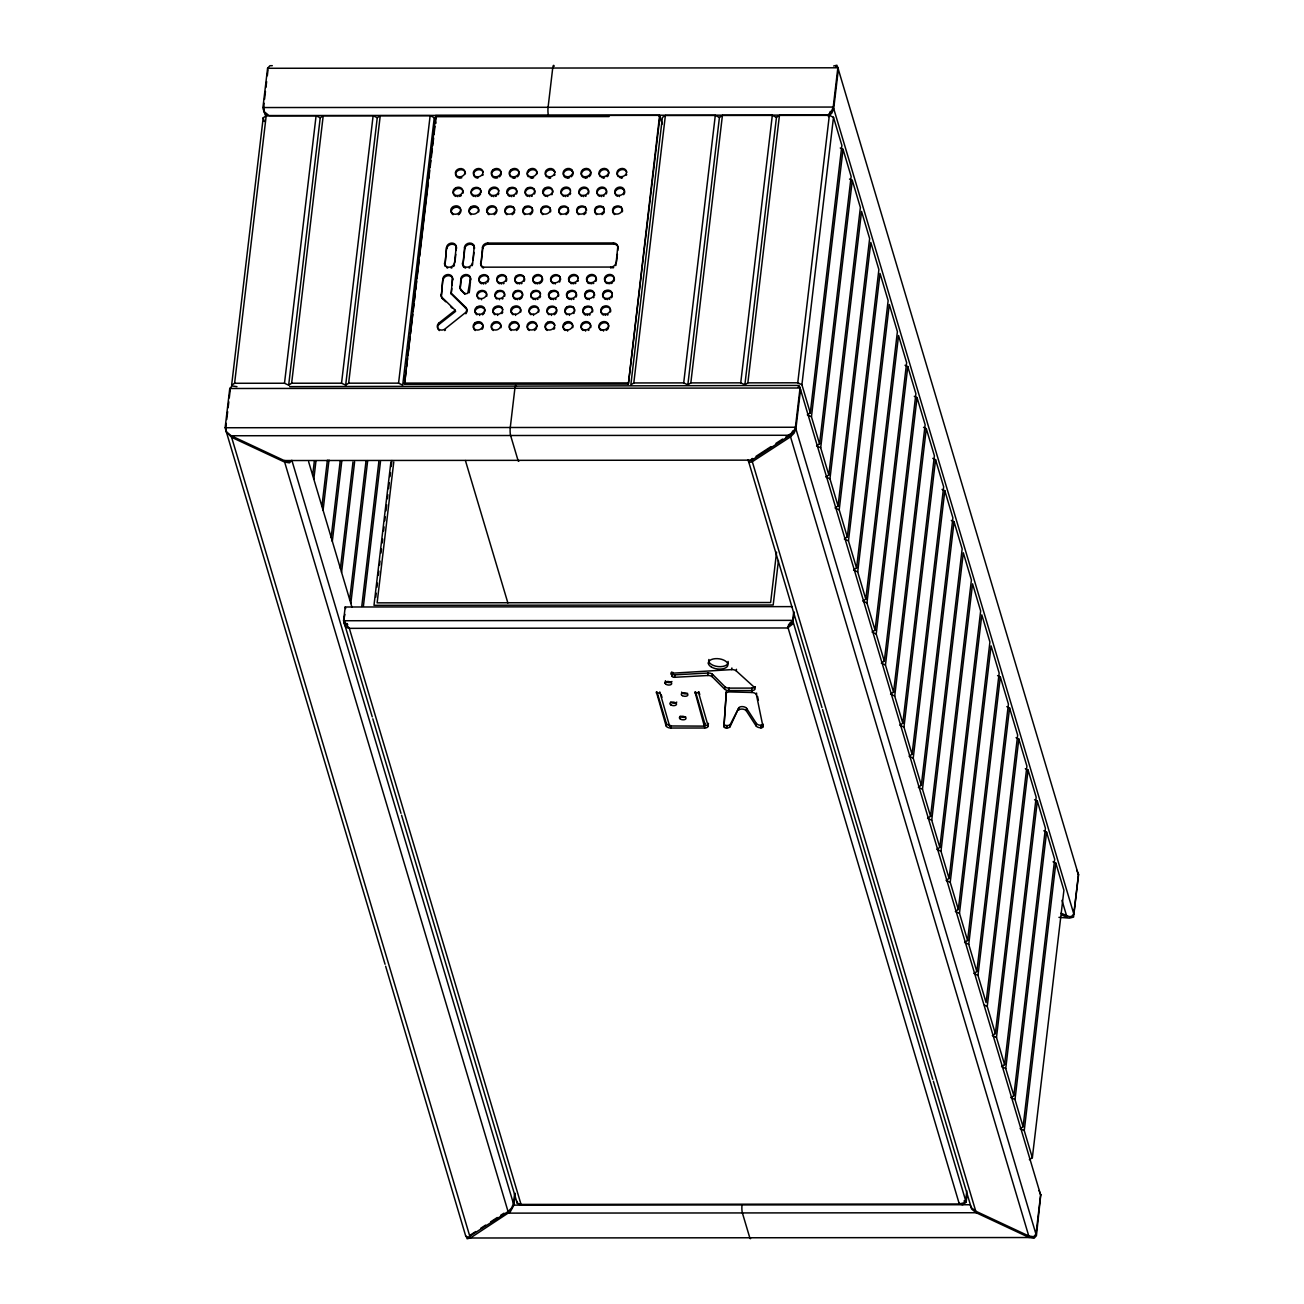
<?xml version="1.0" encoding="UTF-8"?>
<svg xmlns="http://www.w3.org/2000/svg" width="1304" height="1304" viewBox="0 0 1304 1304"><rect width="100%" height="100%" fill="white"/><g stroke="black" fill="none" stroke-linecap="round" stroke-linejoin="round"><path stroke-width="1.5" d="M695.554 691.788L704.828 723.606M738.504 710.305A4.156 2.184 6.7 0 1 742.367 709.083A4.156 2.184 6.7 0 1 746.361 710.876L756.108 725.937A4.156 2.184 6.7 0 0 760.672 727.746L761.259 727.746A2.086 1.092 6.7 0 0 762.987 726.687L763.28 724.225A2.086 1.092 6.7 0 1 761.552 725.285L760.966 725.285A4.156 2.184 6.7 0 1 756.401 723.476L746.654 708.414A4.156 2.184 6.7 0 0 742.661 706.621A4.156 2.184 6.7 0 0 738.797 707.86L730.061 726.752A4.156 2.184 6.7 0 1 726.768 727.991L726.344 727.991A2.086 1.092 6.7 0 1 723.948 726.67L726.295 692.065M723.948 726.67L726.393 691.25M289.064 461.29L284.207 460.54L231.183 435.748L226.668 432.129L225.136 427.745L229.765 388.494L232.112 385.919L236.969 386.685M833.663 65.999L836.875 65.233L837.853 67.792L833.223 107.058L831.414 111.443L827.861 115.078L268.983 115.551L264.467 111.916L262.935 107.547L267.581 68.281L269.928 65.722L272.308 65.673M385.625 966.199L465.772 1236.241L468.136 1237.251L508.071 1211.579L511.624 1207.944L513.434 1203.559L291.851 460.279L289.504 462.855L284.647 462.089L231.623 437.313L225.82 431.331L226.26 423.409M226.733 419.481L227.662 411.64M228.118 407.712L228.819 401.811M229.276 397.899L230.205 390.043M267.027 115.616L263.636 111.117L264.076 103.212M264.549 99.283L265.462 91.427M265.935 87.498L266.635 81.614M267.32 75.73L268.021 69.829M377.263 117.686L373.123 115.746L323.213 115.779L320.23 117.735L316.09 115.795L266.195 115.828L263.196 117.784L231.623 385.234L234.606 383.278L284.5 383.246L288.657 385.185L291.64 383.229L341.534 383.197L345.674 385.136L348.657 383.18L398.568 383.148L402.708 385.087L434.281 117.637L430.141 115.697L380.246 115.73L377.263 117.686L345.674 385.136M234.606 383.278L266.195 115.828M284.5 383.246L316.09 115.795M288.657 385.185L320.23 117.735M291.64 383.229L323.213 115.779M312.65 475.406L314.313 461.323M313.808 479.285L315.943 461.176M321.909 506.441L327.369 460.182M323.066 510.32L328.999 460.035M341.534 383.197L373.123 115.746M348.657 383.18L380.246 115.73M331.151 537.476L340.181 461.062M332.308 541.356L341.811 460.915M340.409 568.511L352.993 461.926M341.567 572.391L354.623 461.779M792.261 606.621L345.201 606.996L343.571 620.737L372.243 716.874M794.299 612.098L792.636 624.094L787.583 627.974L349.325 628.349C342.626 627.517 343.555 619.058 344.957 614.428M349.668 599.547L366.049 460.785M350.825 603.426L367.679 460.638M361.762 606.442L378.861 461.665M363.392 606.295L380.491 461.518M398.568 383.148L430.141 115.697M390.907 461.975L373.987 605.317L773.191 604.974L778.439 560.557M375.764 597.265L376.237 593.238M376.954 587.207L377.426 583.181M378.372 575.145L378.845 571.119M379.562 565.088L380.034 561.062M380.996 553.026L381.469 549M382.17 542.969L382.642 538.943M383.604 530.907L384.077 526.881M384.794 520.85L385.267 516.824M385.968 510.793L386.685 504.762M387.402 498.731L387.875 494.705M388.592 488.674L389.293 482.643M390.01 476.612L390.483 472.586M391.2 466.555L391.917 460.524M393.775 461.926L377.133 602.856L770.631 602.513L776.565 552.179M659.123 116.463L659.954 116.48L628.381 384.077L404.517 384.224L435.781 115.551L659.612 115.355L662.22 124.059M406.147 370.45L404.533 384.272L404.973 382.968M406.603 366.815L407.549 358.649M407.973 355.193L410.092 337.002M410.483 333.857L412.781 314.476M413.123 311.428L414.053 303.555M414.379 300.898L415.21 293.726M415.666 289.798L416.677 281.517M417.068 277.98L419.187 260.181M419.627 256.35L428.331 182.56M428.804 178.762L429.749 170.579M430.173 167.124L430.923 160.588M431.331 157.425L432.341 148.607M432.7 145.803L433.613 138.045M433.987 134.638L434.982 126.406M435.406 122.657L436.416 116.643M441.371 295.617L442.871 278.73L441.371 295.617A5.004 4.156 -16.6 0 0 442.415 298.583L445.707 301.778M446.587 247.304L445.072 264.174L446.587 247.304A4.906 4.075 -16.6 0 1 451.869 243.082A4.906 4.075 -16.6 0 1 456.188 247.287L456.27 250.417M466.848 312.129A5.02 4.173 -16.6 0 0 466.441 308.885A4.923 4.075 -16.6 0 0 465.447 307.907L451.151 293.873L452.455 278.73A4.906 4.075 -16.6 0 0 448.152 274.525A4.906 4.075 -16.6 0 0 442.838 278.73M454.477 263.587L456.156 247.287M451.151 293.873L451.771 288.64M452.178 285.136L452.455 278.73M454.884 262.202L455.813 254.345M459.921 286.489A5.004 4.156 -16.6 0 0 460.948 289.455L464.974 294.215L461.306 290.613A5.004 4.156 -16.6 0 1 460.263 287.662L460.834 278.714A5.004 4.156 -16.6 0 1 462.578 275.747A4.841 4.026 -16.6 0 1 469.896 276.415A5.004 4.156 -16.6 0 1 470.402 278.714L470.369 283.082M473.711 245.005A4.89 4.059 -16.6 0 0 466.294 244.321A5.004 4.156 -16.6 0 0 464.55 247.287L463.034 264.158L464.892 248.445A5.004 4.156 -16.6 0 1 465.935 246.146A4.841 4.01 -16.6 0 1 473.417 245.462M460.263 287.662L461.176 279.887A5.004 4.156 -16.6 0 1 462.219 277.589A4.841 4.026 -16.6 0 1 469.701 276.904A5.004 4.156 -16.6 0 1 470.744 279.871M464.615 293.041L465.12 293.4A2.412 1.989 -16.6 0 0 467.81 293.188L470.402 278.714M472.097 265.706A5.004 4.156 -16.6 0 0 472.602 264.158L474.118 247.271A5.004 4.156 -16.6 0 0 473.613 244.989M470.19 284.696L469.228 292.732L468.886 291.558M473.075 260.229L474.004 252.373M481.502 266.44A4.988 4.14 -16.6 0 1 480.997 264.142L482.496 247.271A5.004 4.156 -16.6 0 1 484.24 244.304A4.857 4.026 -16.6 0 1 487.777 243.066L613.451 242.968A4.923 4.075 -16.6 0 1 617.721 247.157L617.868 250.286M480.98 264.142L482.839 248.428A5.004 4.156 -16.6 0 1 483.898 246.13A4.857 4.026 -16.6 0 1 488.12 244.223L613.809 244.125A4.923 4.075 -16.6 0 1 618.063 248.314M616.058 263.457L617.754 247.157M616.466 262.071L617.395 254.215M513.434 1203.559L514.591 1193.747M466.147 1236.208L467.125 1238.767L470.337 1238.001L510.353 1211.644L513.923 1205.124L515.308 1193.339M627.843 383.034L628.365 384.028L659.612 115.355M665.382 115.502L662.399 117.441L630.826 384.892L633.809 382.952L665.382 115.502L715.293 115.453L719.433 117.393L722.416 115.453L772.31 115.404L776.451 117.344L779.45 115.404L829.344 115.355L833.484 117.295L841.879 145.445L810.289 412.895L807.306 414.835L811.447 416.775L819.548 443.93L816.565 445.87L820.705 447.81L828.806 474.966L825.807 476.905L829.963 478.845L838.048 506.001L835.065 507.941L839.206 509.88L847.307 537.036L844.324 538.976L848.464 540.915L856.549 568.071L853.566 570.011L857.706 571.951L865.807 599.106L862.824 601.046L866.964 602.986L875.065 630.142L872.066 632.081M810.289 412.895L801.911 384.745L797.755 382.805L747.86 382.854L744.877 384.794L740.737 382.854L690.827 382.903L687.844 384.843L683.703 382.903L715.293 115.453M687.844 384.843L719.433 117.393M690.827 382.903L722.416 115.453M704.926 725.562A4.156 2.184 6.7 0 0 708.349 723.329L708.056 725.79A4.156 2.184 6.7 0 1 704.633 728.007L670.827 728.039A4.156 2.184 6.7 0 1 666.067 725.823L656.368 691.919M694.967 691.886L704.339 726.132L669.555 725.953L659.759 691.919M665.089 683.263L665.382 680.818M754.608 686.654L754.511 687.469A4.156 2.184 6.7 0 1 751.674 690.566L728.822 690.566A4.156 2.184 6.7 0 1 724.649 689.197L712.18 676.727A4.156 2.184 6.7 0 0 707.762 675.505L674.543 677.298A2.086 1.092 6.7 0 1 672.016 676.303L671.332 672.424M666.067 725.823L666.36 723.361L656.955 691.821M672.016 676.303L671.511 672.179M671.104 674.38A2.086 1.092 6.7 0 1 672.587 673.19L672.701 672.196M674.543 677.298L674.836 674.836A2.086 1.092 6.7 0 1 672.293 673.842M669.457 725.823L669.604 724.584M670.827 728.039L671.104 725.594M708.056 725.79L698.357 691.886M740.737 382.854L772.31 115.404M708.496 663.899L708.789 661.438M707.762 675.505L708.056 673.043A4.156 2.184 6.7 0 1 712.473 674.266L724.942 686.752A4.156 2.184 6.7 0 0 729.115 688.121L751.968 688.104A4.156 2.184 6.7 0 0 755.342 686.703M704.095 726.165L704.274 724.535M744.877 384.794L776.451 117.344M704.633 728.007L704.959 723.329M712.18 676.727L712.473 674.266M747.86 382.854L779.45 115.404M724.649 689.197L724.942 686.752M728.822 690.566L729.115 688.121M672.587 673.19L731.691 669.604L731.886 667.974M726.344 727.991L726.638 725.546A2.086 1.092 6.7 0 1 724.242 724.209M726.768 727.991L727.062 725.546A4.156 2.184 6.7 0 0 730.354 724.29L738.797 707.86M754.511 687.469L736.271 670.924L736.467 669.294M730.061 726.752L730.354 724.29M746.361 710.876L746.654 708.414M751.674 690.566L751.968 688.104M762.987 726.687L756.418 694.706A4.156 2.184 6.7 0 0 751.87 692.489L751.968 691.674M756.45 694.82L756.613 693.076M756.108 725.937L756.401 723.476M797.755 382.805L829.344 115.355M747.762 459.937L748.626 460.899L751.837 460.149L790.061 435.275L793.598 431.64L795.407 427.256L800.053 388.005L799.059 385.446L289.618 386.636M760.672 727.746L760.966 725.285M821.976 707.664L748.121 459.904L749.115 462.464L752.31 461.697L790.534 436.824L794.087 433.189L795.896 428.82L800.526 389.554L799.548 386.995L798.048 386.962M828.35 116.626L831.903 112.992L833.712 108.607L838.342 69.356L837.347 66.797L835.864 66.749M761.259 727.746L761.552 725.285M801.911 384.745L833.484 117.295M811.447 416.775L843.036 149.324L840.265 148.02M967.079 1194.415L966.15 1202.255L962.792 1204.7L959.304 1203.983L787.73 626.735M793.598 612.505L792.669 620.362L966.15 1202.255M819.548 443.93L851.137 176.48L843.036 149.324M820.705 447.81L852.294 180.359L849.523 179.055M828.806 474.966L860.379 207.515L852.294 180.359M829.963 478.845L861.536 211.395L869.638 238.55L838.048 506.001M839.206 509.88L870.795 242.43L878.88 269.586L847.307 537.036M848.464 540.915L880.037 273.465L888.138 300.621L856.549 568.071M857.706 571.951L889.295 304.5L897.396 331.656L865.807 599.106M866.964 602.986L898.554 335.535L906.639 362.691L875.065 630.142M881.325 663.117L884.308 661.177L876.223 634.021L907.796 366.571L905.041 365.267M884.308 661.177L915.897 393.726L907.796 366.571M890.583 694.152L893.566 692.212L885.465 665.056L917.054 397.606L914.283 396.302M893.566 692.212L925.139 424.762L917.054 397.606M973.844 973.469L976.826 971.529L968.742 944.373L964.601 942.433L967.584 940.494L959.483 913.338L955.343 911.398L958.326 909.458L950.225 882.303L946.085 880.363L949.084 878.423L940.983 851.267L936.842 849.328L939.825 847.388L931.724 820.232L927.584 818.293L930.567 816.353L922.482 789.197L918.342 787.257L921.325 785.318L913.224 758.162L909.084 756.222L912.066 754.282L903.965 727.127L899.825 725.187L902.808 723.247L894.723 696.091L926.296 428.641L923.542 427.337M902.808 723.247L934.397 455.797L926.296 428.641M903.965 727.127L935.555 459.676L932.8 458.372M912.066 754.282L943.656 486.832L935.555 459.676M913.224 758.162L944.813 490.712L942.042 489.407M921.325 785.318L952.898 517.867L944.813 490.712M922.482 789.197L954.055 521.747L951.301 520.443M930.567 816.353L962.156 548.902L954.055 521.747M931.724 820.232L963.314 552.782L971.399 579.938L939.825 847.388M940.983 851.267L972.556 583.817L980.657 610.973L949.084 878.423M950.225 882.303L981.814 614.852L989.915 642.008L958.326 909.458M959.483 913.338L991.073 645.887L999.157 673.043L967.584 940.494M968.742 944.373L1000.315 676.923L997.56 675.619M976.826 971.529L1008.416 704.078L1000.315 676.923M1009.573 707.958L1017.658 735.114L986.085 1002.564L977.984 975.408L1009.573 707.958L1006.802 706.654M517.199 1201.489L517.02 1203.103L520.035 1204.423L959.304 1203.983L959.451 1202.761M1029.361 1159.68L1032.344 1157.74L1024.243 1130.584L1020.103 1128.645L1023.086 1126.705L1015.001 1099.549L1010.861 1097.609L1013.844 1095.67L1005.743 1068.514L1001.602 1066.574L1004.585 1064.634L996.484 1037.479L992.344 1035.539L995.343 1033.599L987.242 1006.443L1018.815 738.993L1016.06 737.689M966.818 1190.813L965.677 1200.707L964.194 1201.457M995.343 1033.599L1026.916 766.149L1018.815 738.993M996.484 1037.479L1028.074 770.028L1025.319 768.724M1004.585 1064.634L1036.175 797.184L1028.074 770.028M1005.743 1068.514L1037.332 801.063L1034.561 799.759M1013.844 1095.67L1045.417 828.219L1037.332 801.063M1015.001 1099.549L1046.574 832.099L1043.819 830.795M1023.086 1126.705L1054.675 859.254L1046.574 832.099M1024.243 1130.584L1055.832 863.134L1053.061 861.83M1032.344 1157.74L1063.917 890.29L1055.832 863.134M933.354 1081.228L971.236 1207.553L975.751 1211.188L1028.774 1235.98L1033.632 1236.73L1035.979 1234.171L1040.625 1194.904L1039.092 1190.536M1061.097 913.207L1069.068 916.565L1071.448 916.516L1073.795 913.957L1078.424 874.707L1076.892 870.322M790.257 622.578L788.333 625.301M792.783 430.842L791.544 433.124L785.937 436.889M829.963 112.16L830.403 111.345M787.583 627.974L792.669 620.362L343.571 620.737L349.325 628.349L521.029 1204.358L520.068 1205.124L517.052 1202.647L401.567 815.244M441.029 294.459A5.004 4.156 -16.6 0 0 442.072 297.426L455.226 310.222L439.089 322.903A5.004 4.156 -16.6 0 0 438.356 328.852A4.825 4.01 -16.6 0 0 445.137 328.852L465.495 312.601A5.02 4.173 -16.6 0 0 466.098 307.728A4.923 4.075 -16.6 0 0 465.104 306.75L450.793 292.715M438.16 329.341A5.004 4.156 -16.6 0 1 439.432 324.077L455.569 311.395L455.226 310.222M756.01 456.351L770.974 446.62M775.962 443.376L782.612 439.041M470.711 1234.806L475.699 1231.563M480.687 1228.319L485.675 1225.075M490.663 1221.832L497.297 1217.512M500.622 1215.344L503.947 1213.193M793.142 621.91L788.48 625.203M752.701 458.503L751.577 458.78M674.836 674.836L708.056 673.043M267.581 68.281L837.853 67.792M262.935 107.547L833.223 107.058M436.123 116.675L609.098 116.561M480.638 262.984A4.988 4.14 -16.6 0 0 481.698 265.951A4.825 4.01 -16.6 0 0 484.925 267.173L610.614 267.059A4.825 4.01 -16.6 0 0 613.304 266.375A4.988 4.14 -16.6 0 0 615.895 262.87M404.191 383.099L628.023 382.92M633.809 382.952L683.703 382.903M229.765 388.494L800.053 388.005M225.136 427.745L795.407 427.256M231.183 435.748L790.061 435.275M284.207 460.54L751.837 460.149M344.06 622.367L345.478 622.367M791.023 621.992L793.158 621.992M656.254 692.897L659.645 692.897M694.853 692.864L698.243 692.864M1058.929 917.331L1069.508 918.114L1073.551 917.103L1078.62 874.234M964.243 1200.642L965.661 1200.625L964.292 1202.728L959.304 1203.983M513.923 1205.124L970.143 1204.733L971.676 1209.101L976.191 1212.736L1029.215 1237.529L1034.072 1238.278L1036.419 1235.719L1040.804 1194.431M508.56 1213.127L976.191 1212.736M470.337 1238.001L1029.215 1237.529M751.87 692.489L729.784 691.919A4.156 2.184 6.7 0 0 726.1 693.712M873.452 632.733L876.223 634.021M882.71 663.769L885.465 665.056M891.952 694.787L894.723 696.091M1061.537 914.756L1067.031 917.315M975.229 974.104L977.984 975.408M984.471 1005.139L987.242 1006.443M347.386 624.746L344.044 622.285M450.646 306.587L452.292 308.184M347.108 623.54L347.679 624.583M838.342 69.356L1078.424 874.707M833.712 108.607L1073.795 913.957M1061.978 900.331L1066.591 915.767M800.526 389.554L1040.625 1194.904M795.896 428.82L1035.979 1234.171M790.534 436.824L1028.774 1235.98M752.31 461.697L975.751 1211.188M822.563 709.588L932.767 1079.304M621.617 177.931L621.274 176.757A4.857 4.026 -16.6 0 1 617.493 174.866A5.004 4.156 -16.6 0 1 618.732 169.618A4.906 4.075 -16.6 0 1 626.36 170.954A4.906 4.075 -16.6 0 1 621.274 176.692M619.074 195.453A4.955 4.108 -16.6 0 0 623.801 192.829A4.955 4.108 -16.6 0 0 623.263 188.298A4.841 4.01 -16.6 0 0 616.531 188.281A5.004 4.156 -16.6 0 0 615.292 193.53A4.857 4.026 -16.6 0 0 619.074 195.437L619.416 196.594M603.67 177.947L603.312 176.773A4.857 4.026 -16.6 0 1 599.547 174.883A5.004 4.156 -16.6 0 1 600.785 169.634M601.111 195.47A4.955 4.108 -16.6 0 0 605.838 192.845A4.955 4.108 -16.6 0 0 605.3 188.314A4.841 4.01 -16.6 0 0 598.569 188.298A5.004 4.156 -16.6 0 0 597.33 193.546A4.857 4.026 -16.6 0 0 601.111 195.453L601.47 196.611M613.451 242.968L613.809 244.125M585.708 177.963L585.366 176.79A4.857 4.026 -16.6 0 1 581.584 174.899A5.004 4.156 -16.6 0 1 582.823 169.65M610.614 267.059L610.957 268.233M583.165 195.486A4.955 4.108 -16.6 0 0 587.892 192.862A4.955 4.108 -16.6 0 0 587.354 188.33A4.841 4.01 -16.6 0 0 580.622 188.298A5.004 4.156 -16.6 0 0 579.383 193.562A4.857 4.026 -16.6 0 0 583.165 195.47L583.507 196.627M608.756 282.789L609.098 283.946M606.898 298.502L607.24 299.675M567.762 177.98L567.403 176.806A4.857 4.026 -16.6 0 0 570.94 175.584A5.004 4.156 -16.6 0 0 572.179 170.319M605.04 314.215L605.382 315.389M565.202 195.486A4.857 4.026 -16.6 0 0 568.74 194.247A5.004 4.156 -16.6 0 0 569.978 188.982A4.841 4.01 -16.6 0 0 563.491 187.776A4.955 4.108 -16.6 0 0 560.981 192.487A4.955 4.108 -16.6 0 0 565.202 195.502L565.561 196.643M590.793 282.805L591.152 283.962M603.182 329.945L603.54 331.102M588.952 298.518L589.294 299.675M549.799 177.996L549.457 176.822A4.857 4.026 -16.6 0 0 552.994 175.6A5.004 4.156 -16.6 0 0 554.233 170.335A4.906 4.075 -16.6 0 0 546.001 170.628A4.906 4.075 -16.6 0 0 549.473 176.757M587.093 314.231L587.436 315.405M698.944 691.788L699.759 694.527M547.598 196.66L547.256 195.486A4.857 4.026 -16.6 0 0 550.777 194.263A5.004 4.156 -16.6 0 0 552.016 188.998A4.841 4.01 -16.6 0 0 545.528 187.776M572.847 282.821L573.189 283.979M585.235 329.961L585.577 331.118M570.989 298.534L571.331 299.692M531.51 176.839L531.853 177.996M569.131 314.248L569.473 315.421M529.294 195.502L529.652 196.676M554.885 282.838L555.243 283.995M567.273 329.977L567.631 331.135M553.043 298.551L553.385 299.708M513.548 176.855L513.89 178.012M551.184 314.264L551.527 315.438M661.161 694.559L661.976 697.298M511.347 195.518L511.69 196.692M536.938 282.854A4.857 4.026 -16.6 0 0 540.459 281.615A5.004 4.156 -16.6 0 0 541.714 276.366A4.906 4.075 -16.6 0 0 533.483 276.66A4.906 4.075 -16.6 0 0 536.955 282.772L537.281 284.011M535.08 298.567L535.422 299.724M495.601 176.871L495.944 178.029M533.222 314.28L533.581 315.454M493.385 195.535L493.743 196.708M516.449 275.714A5.004 4.156 -16.6 0 0 515.21 280.963A4.857 4.026 -16.6 0 0 518.976 282.87L519.334 284.027M517.134 298.583L517.476 299.741M477.639 176.888L477.981 178.045M515.276 314.297L515.618 315.47M475.438 195.551L475.781 196.708M501.029 282.87L501.372 284.044M487.777 243.066L488.12 244.239M499.171 298.6L499.513 299.757M482.496 247.271L482.839 248.428M459.693 176.904L460.035 178.061M497.313 314.313L497.672 315.47M435.781 115.551L436.123 116.708M474.118 247.271L474.46 248.445A5.004 4.156 -16.6 0 0 473.417 245.478M434.281 117.637L435.96 123.261M457.476 195.567L457.834 196.725M483.083 282.887L483.425 284.06M481.225 298.616L481.567 299.773M464.534 247.287L464.892 248.445M479.367 314.329L479.709 315.486M460.834 278.714L461.176 279.887M460.948 289.455L461.306 290.613M466.098 307.728L466.441 308.885M465.104 306.75L465.447 307.907M442.072 297.426L442.415 298.583M439.089 322.903L439.432 324.077M465.414 460.524L507.892 603.002M263.375 109.096L265.12 114.931M263.196 117.784L264.321 121.533M308.608 461.681L351.982 607.305M345.201 606.996L345.658 608.544M372.814 718.814L400.98 813.321M284.647 462.089L508.071 1211.579M231.623 437.313L469.864 1236.453M225.576 429.293L385.055 964.259M757.542 696.352L758.374 700.329M731.691 669.604A4.156 2.184 6.7 0 1 736.271 670.924M669.555 725.431A4.156 2.184 6.7 0 1 666.36 723.361M676.743 702.074A3.341 1.76 6.7 0 1 674.021 703.198A3.341 1.76 6.7 0 1 670.631 702.074M671.919 681.47A3.341 1.76 6.7 0 1 669.197 682.595A3.341 1.76 6.7 0 1 665.806 681.47M685.676 716.841A3.341 1.76 6.7 0 1 680.117 716.238M687.567 693.337A3.341 1.76 6.7 0 1 684.111 693.728A3.341 1.76 6.7 0 1 681.584 692.082M728.088 661.421A9.829 5.151 6.7 0 1 718.162 666.588A9.829 5.151 6.7 0 1 708.887 659.498M516.417 386.44A5.803 1.092 90 0 0 514.901 388.25L510.272 427.5A5.803 1.092 90 0 0 510.614 435.52L518.014 460.345A5.803 1.092 90 0 0 518.845 461.094M554.216 66.243A5.803 1.092 90 0 0 552.717 68.036L548.087 107.303A5.803 1.092 90 0 0 548.43 115.306M742.025 1204.929A5.803 1.092 90 0 0 742.383 1212.932L749.784 1237.757A5.803 1.092 90 0 0 750.599 1238.523M454.297 263A4.988 4.14 -16.6 0 1 451.722 266.521A4.825 4.01 -16.6 0 1 445.772 265.983M445.56 265.983A4.988 4.14 -16.6 0 1 444.517 263.017M451.82 213.008A4.988 4.14 -16.6 0 1 453.336 206.537M453.564 206.537A4.825 4.01 -16.6 0 1 459.513 207.075A4.988 4.14 -16.6 0 1 457.981 213.546A4.825 4.01 -16.6 0 1 452.015 213.008M455.618 187.906A4.955 4.108 -16.6 0 0 453.711 193.937A4.955 4.108 -16.6 0 0 460.703 194.557A4.955 4.108 -16.6 0 0 461.665 188.444A4.825 4.01 -16.6 0 0 455.764 187.874M472.26 263A5.004 4.156 -16.6 0 1 470.516 265.967A4.841 4.026 -16.6 0 1 463.181 265.299M462.936 265.299A5.004 4.156 -16.6 0 1 462.431 263M472.896 188.395A5.004 4.156 -16.6 0 0 471.657 193.66A4.857 4.026 -16.6 0 0 478.959 194.312A5.004 4.156 -16.6 0 0 480.198 189.064M472.83 188.575A4.857 4.026 -16.6 0 1 480.182 189.243M473.857 174.997A5.004 4.156 -16.6 0 1 475.096 169.732A4.841 4.026 -16.6 0 1 482.431 170.384A5.004 4.156 -16.6 0 1 481.176 175.649A4.857 4.026 -16.6 0 1 473.808 174.98M475.878 313.107A5.004 4.156 -16.6 0 1 476.579 307.19M476.824 307.173A4.825 4.01 -16.6 0 1 483.605 307.173A5.004 4.156 -16.6 0 1 482.056 313.645A4.825 4.01 -16.6 0 1 476.107 313.107M478.682 291.46A5.004 4.156 -16.6 0 0 477.981 297.377A4.825 4.01 -16.6 0 0 483.914 297.931A5.004 4.156 -16.6 0 0 485.447 291.46M478.633 291.672A4.825 4.01 -16.6 0 1 485.414 291.672M480.54 275.747A5.004 4.156 -16.6 0 0 479.301 280.996A4.857 4.026 -16.6 0 0 486.604 281.664A5.004 4.156 -16.6 0 0 487.843 276.399A4.857 4.026 -16.6 0 0 480.475 275.926M487.207 212.356A5.004 4.156 -16.6 0 1 488.951 206.668A5.004 4.156 -16.6 0 1 495.553 207.189A5.004 4.156 -16.6 0 1 494.705 212.959A4.825 4.01 -16.6 0 1 491.184 214.198A4.857 4.026 -16.6 0 1 487.403 212.307M489.407 193.693A5.004 4.156 -16.6 0 1 491.152 188.004A5.004 4.156 -16.6 0 1 497.769 188.526A5.004 4.156 -16.6 0 1 496.906 194.296A4.857 4.026 -16.6 0 1 489.57 193.644M501.535 307.157A5.004 4.156 -16.6 0 1 500.019 313.628A4.825 4.01 -16.6 0 1 494.053 313.09M493.841 313.09A5.004 4.156 -16.6 0 1 495.357 306.619M495.601 306.619A4.825 4.01 -16.6 0 1 501.551 307.157M497.46 290.906A4.988 4.14 -16.6 0 0 495.944 297.361A4.825 4.01 -16.6 0 0 501.877 297.915A5.004 4.156 -16.6 0 0 503.393 291.444M497.427 291.118A4.825 4.01 -16.6 0 1 503.377 291.656M498.487 275.731A5.004 4.156 -16.6 0 0 497.248 280.979A4.857 4.026 -16.6 0 0 504.566 281.648A5.004 4.156 -16.6 0 0 505.805 276.383A4.857 4.026 -16.6 0 0 498.438 275.91M507.435 206.488A5.004 4.156 -16.6 0 0 505.903 212.959A4.825 4.01 -16.6 0 0 512.668 212.959A5.004 4.156 -16.6 0 0 513.368 207.026M507.386 206.7A4.825 4.01 -16.6 0 1 513.336 207.255M515.569 188.363A5.004 4.156 -16.6 0 1 514.868 194.28A4.857 4.026 -16.6 0 1 507.517 193.628M507.321 193.628A5.004 4.156 -16.6 0 1 509.391 187.825M509.571 188.004A4.857 4.026 -16.6 0 1 515.553 188.558M511.771 313.074A5.004 4.156 -16.6 0 1 513.303 306.587M513.564 306.603A4.825 4.01 -16.6 0 1 519.497 307.141A5.004 4.156 -16.6 0 1 518.796 313.058A4.825 4.01 -16.6 0 1 512.016 313.074M515.422 290.89A4.988 4.14 -16.6 0 0 513.89 297.345A4.825 4.01 -16.6 0 0 520.655 297.345A5.004 4.156 -16.6 0 0 521.356 291.428M515.373 291.102A4.825 4.01 -16.6 0 1 521.323 291.64M516.433 275.894A4.857 4.026 -16.6 0 1 523.768 276.562M523.752 276.383A5.004 4.156 -16.6 0 1 522.513 281.631A4.857 4.026 -16.6 0 1 518.976 282.87M525.382 206.472A5.004 4.156 -16.6 0 0 523.866 212.943A4.857 4.026 -16.6 0 0 530.63 212.943A5.004 4.156 -16.6 0 0 531.869 207.678M525.333 206.651A4.857 4.026 -16.6 0 1 531.836 207.874M527.582 187.809A5.004 4.156 -16.6 0 0 525.528 193.611A4.857 4.026 -16.6 0 0 532.831 194.28A5.004 4.156 -16.6 0 0 534.069 189.015M527.533 187.988A4.857 4.026 -16.6 0 1 534.053 189.21M535.602 322.838A4.825 4.01 -16.6 0 0 529.652 322.3A4.988 4.14 -16.6 0 0 528.136 328.771A4.857 4.026 -16.6 0 0 534.901 328.771A5.004 4.156 -16.6 0 0 535.602 322.854M533.369 290.873A4.988 4.14 -16.6 0 0 531.853 297.328A4.825 4.01 -16.6 0 0 538.617 297.328A5.004 4.156 -16.6 0 0 539.302 291.411M533.32 291.085A4.825 4.01 -16.6 0 1 539.285 291.623M543.344 206.472A4.988 4.14 -16.6 0 0 541.812 212.927A4.857 4.026 -16.6 0 0 548.577 212.927A5.004 4.156 -16.6 0 0 549.815 207.678M543.279 206.635A4.857 4.026 -16.6 0 1 549.799 207.858M547.028 195.535A5.004 4.156 -16.6 0 1 542.741 192.487A5.004 4.156 -16.6 0 1 545.317 187.76M549.473 306.57A4.988 4.14 -16.6 0 0 547.941 313.041A4.825 4.01 -16.6 0 0 554.705 313.041A5.004 4.156 -16.6 0 0 555.944 307.777M549.44 306.782A4.825 4.01 -16.6 0 1 555.911 308.005M557.802 292.063A5.004 4.156 -16.6 0 1 556.563 297.312A4.825 4.01 -16.6 0 1 549.766 297.328M549.538 297.328A5.004 4.156 -16.6 0 1 551.07 290.841M551.299 291.069A4.825 4.01 -16.6 0 1 557.77 292.275M559.595 276.464A4.857 4.026 -16.6 0 0 552.831 275.486A4.857 4.026 -16.6 0 0 551.462 281.468A4.857 4.026 -16.6 0 0 558.422 281.599A5.004 4.156 -16.6 0 0 559.66 276.35M561.29 206.456A4.988 4.14 -16.6 0 0 559.775 212.911A4.825 4.01 -16.6 0 0 563.002 214.149A4.857 4.026 -16.6 0 0 566.539 212.911A5.004 4.156 -16.6 0 0 567.778 207.662M561.29 206.651A4.825 4.01 -16.6 0 1 567.762 207.874M567.419 176.741A4.906 4.075 -16.6 0 1 563.964 170.612A4.906 4.075 -16.6 0 1 572.244 170.286M566.588 307.108A5.004 4.156 -16.6 0 0 565.903 313.025A4.825 4.01 -16.6 0 0 571.837 313.563A4.988 4.14 -16.6 0 0 573.352 307.108M566.555 307.32A4.825 4.01 -16.6 0 1 573.336 307.304M575.211 291.379A4.988 4.14 -16.6 0 1 573.678 297.834A4.825 4.01 -16.6 0 1 567.729 297.312M567.517 297.296A4.988 4.14 -16.6 0 1 568.218 291.395M568.397 291.607A4.825 4.01 -16.6 0 1 575.194 291.591M569.066 280.914A5.004 4.156 -16.6 0 1 570.304 275.666A4.906 4.075 -16.6 0 1 577.281 275.91A4.906 4.075 -16.6 0 1 575.749 281.941A4.906 4.075 -16.6 0 1 568.968 280.816M578.422 206.977A5.004 4.156 -16.6 0 0 577.183 212.226A4.825 4.01 -16.6 0 0 583.654 213.448A4.988 4.14 -16.6 0 0 585.17 206.977M578.373 207.189A4.825 4.01 -16.6 0 1 585.154 207.173M582.79 169.618A4.906 4.075 -16.6 0 1 590.451 170.987A4.906 4.075 -16.6 0 1 585.366 176.725M583.85 313.009A5.004 4.156 -16.6 0 1 584.551 307.092M583.833 313.009A4.825 4.01 -16.6 0 0 589.783 313.547A4.988 4.14 -16.6 0 0 591.315 307.092M584.502 307.304A4.825 4.01 -16.6 0 1 591.282 307.304M587.028 280.898A5.004 4.156 -16.6 0 1 588.267 275.649A4.906 4.075 -16.6 0 1 595.243 275.894A4.906 4.075 -16.6 0 1 593.711 281.925A4.906 4.075 -16.6 0 1 586.914 280.8M596.368 206.961A5.004 4.156 -16.6 0 0 595.129 212.21A4.825 4.01 -16.6 0 0 601.617 213.432A4.988 4.14 -16.6 0 0 603.133 206.961M596.319 207.173A4.825 4.01 -16.6 0 1 603.1 207.157M600.753 169.601A4.906 4.075 -16.6 0 1 608.397 170.971A4.906 4.075 -16.6 0 1 603.328 176.708M604.974 280.882A5.004 4.156 -16.6 0 1 606.213 275.633A4.906 4.075 -16.6 0 1 613.19 275.877A4.906 4.075 -16.6 0 1 611.657 281.908A4.906 4.075 -16.6 0 1 604.877 280.784M614.331 206.945A5.004 4.156 -16.6 0 0 613.092 212.193A4.825 4.01 -16.6 0 0 619.563 213.416A4.988 4.14 -16.6 0 0 621.079 206.945M614.282 207.157A4.825 4.01 -16.6 0 1 621.063 207.14M439.399 330.564A5.004 4.156 -16.6 0 1 438.714 330.01M445.479 330.01A4.825 4.01 -16.6 0 1 444.648 330.564M466.441 312.976A5.02 4.173 -16.6 0 1 465.838 313.775M443.181 279.904A4.906 4.075 -16.6 0 1 448.511 275.682A4.906 4.075 -16.6 0 1 452.83 279.887M454.477 264.94A4.988 4.14 -16.6 0 1 453.596 266.472M445.365 266.472A4.988 4.14 -16.6 0 1 444.86 264.174M452.081 267.679A4.825 4.01 -16.6 0 1 451.168 268.07M447.647 268.07A4.825 4.01 -16.6 0 1 446.832 267.695M446.897 248.461A4.906 4.075 -16.6 0 1 452.211 244.239A4.906 4.075 -16.6 0 1 456.547 248.461M453.091 214.704A4.988 4.14 -16.6 0 1 453.091 208.249M459.155 214.166A4.825 4.01 -16.6 0 1 458.323 214.72M453.042 208.461A4.825 4.01 -16.6 0 1 459.122 207.906M459.155 207.695A4.988 4.14 -16.6 0 1 459.155 214.166M462.936 193.302A4.955 4.108 -16.6 0 0 461.323 189.08A4.825 4.01 -16.6 0 0 455.292 189.569M461.355 195.502A4.955 4.108 -16.6 0 1 459.627 196.431M455.927 196.431A4.955 4.108 -16.6 0 1 454.411 195.502M453.873 194.834A4.955 4.108 -16.6 0 1 455.145 189.618M459.187 177.963A4.923 4.091 -16.6 0 1 455.781 173.367A4.923 4.091 -16.6 0 1 461.306 169.716A4.923 4.091 -16.6 0 1 465.365 173.872M461.828 177.751A4.923 4.091 -16.6 0 1 460.915 177.963M463.816 267.124A5.004 4.156 -16.6 0 1 462.773 264.158M470.027 267.679A4.841 4.026 -16.6 0 1 469.13 268.07M465.593 268.07A4.841 4.026 -16.6 0 1 464.077 267.141M469.799 213.481A5.004 4.156 -16.6 0 1 470.337 208.901M471.037 214.704A4.857 4.026 -16.6 0 1 470.337 214.149M470.32 209.08A4.857 4.026 -16.6 0 1 477.818 208.412M477.802 208.232A5.004 4.156 -16.6 0 1 478.682 211.949M481.062 192.519A5.004 4.156 -16.6 0 0 480.019 189.553A4.841 4.026 -16.6 0 0 472.537 190.221M480.54 194.068A5.004 4.156 -16.6 0 1 480.019 194.818M471.738 194.818A5.004 4.156 -16.6 0 1 472.276 190.237M479.318 195.486A4.857 4.026 -16.6 0 1 477.574 196.415M474.004 196.431A4.857 4.026 -16.6 0 1 472.504 195.486M474.754 176.822A5.004 4.156 -16.6 0 1 474.754 171.574A4.841 4.026 -16.6 0 1 482.236 170.889A5.004 4.156 -16.6 0 1 483.116 172.307M477.117 177.98A4.857 4.026 -16.6 0 1 475.455 177.36M483.099 174.622A5.004 4.156 -16.6 0 1 482.741 175.388M482.04 267.108A4.988 4.14 -16.6 0 0 482.741 267.662A4.825 4.01 -16.6 0 0 483.556 268.037M613.662 267.548A4.825 4.01 -16.6 0 1 612.75 267.939M616.075 264.793A4.988 4.14 -16.6 0 1 615.716 265.576M475.324 324.06A5.004 4.156 -16.6 0 0 474.623 329.977A4.857 4.026 -16.6 0 0 475.308 330.531M475.292 324.256A4.857 4.026 -16.6 0 1 481.404 323.702M483.132 327.011A5.004 4.156 -16.6 0 1 482.072 329.309M481.388 323.506A5.004 4.156 -16.6 0 1 483.148 326.261M483.23 307.793A4.988 4.14 -16.6 0 1 484.99 311.297M484.469 312.846A4.988 4.14 -16.6 0 1 483.931 313.579M476.938 314.802A4.988 4.14 -16.6 0 1 476.237 314.248M475.699 313.579A4.988 4.14 -16.6 0 1 476.938 308.347M483.246 314.264A4.825 4.01 -16.6 0 1 482.415 314.802M477.117 308.559A4.825 4.01 -16.6 0 1 483.213 308.005M479.024 299.089A5.004 4.156 -16.6 0 1 479.041 292.634A4.825 4.01 -16.6 0 1 485.104 292.063M485.088 292.08A4.988 4.14 -16.6 0 1 486.669 296.334M479.644 282.153A5.004 4.156 -16.6 0 1 479.285 281.403M479.122 280.637A5.004 4.156 -16.6 0 1 480.182 277.573A4.841 4.026 -16.6 0 1 487.663 276.888A5.004 4.156 -16.6 0 1 488.707 279.855M486.115 283.375A4.857 4.026 -16.6 0 1 485.218 283.767M481.649 283.767A4.857 4.026 -16.6 0 1 480.133 282.838M488.185 281.403A5.004 4.156 -16.6 0 1 487.647 282.153M488.364 214.084A4.923 4.075 -16.6 0 1 488.625 208.542A4.923 4.075 -16.6 0 1 495.112 207.613A5.004 4.156 -16.6 0 1 496.645 211.933M495.064 214.133A4.825 4.01 -16.6 0 1 494.232 214.687M488.967 214.687A4.825 4.01 -16.6 0 1 488.267 214.149M496.286 212.715A5.004 4.156 -16.6 0 1 495.748 213.465M498.845 193.269A5.004 4.156 -16.6 0 1 497.965 194.801M489.75 194.866A5.004 4.156 -16.6 0 1 492.276 188.754A5.004 4.156 -16.6 0 1 498.861 190.971M496.433 196.007A4.857 4.026 -16.6 0 1 495.536 196.399M491.967 196.415A4.857 4.026 -16.6 0 1 491.152 196.024M492.7 176.806A5.004 4.156 -16.6 0 1 492.7 171.557A4.841 4.026 -16.6 0 1 500.182 170.873A5.004 4.156 -16.6 0 1 500.703 175.388M500.166 176.138A4.857 4.026 -16.6 0 1 499.465 176.806M497.737 177.735A4.857 4.026 -16.6 0 1 496.824 177.963M495.031 177.963A4.857 4.026 -16.6 0 1 493.352 177.36M493.271 330.515A5.004 4.156 -16.6 0 1 493.271 324.044A4.825 4.01 -16.6 0 1 499.334 323.49A5.004 4.156 -16.6 0 1 500.915 327.76M502.773 312.047A4.988 4.14 -16.6 0 1 501.893 313.579M494.884 314.786A4.988 4.14 -16.6 0 1 494.901 308.331M502.79 309.749A4.988 4.14 -16.6 0 0 501.192 307.777A4.825 4.01 -16.6 0 0 495.129 308.315M496.987 299.072A5.004 4.156 -16.6 0 1 496.286 298.534M495.748 297.866A5.004 4.156 -16.6 0 1 496.987 292.618A4.825 4.01 -16.6 0 1 503.051 292.047A4.988 4.14 -16.6 0 1 504.632 296.318M503.051 298.534A4.825 4.01 -16.6 0 1 502.219 299.072M499.644 283.75A4.857 4.026 -16.6 0 1 498.144 282.821A5.004 4.156 -16.6 0 1 498.144 277.556A4.841 4.026 -16.6 0 1 505.61 276.872M504.077 283.359A4.857 4.026 -16.6 0 1 503.181 283.75M506.653 279.838A5.004 4.156 -16.6 0 1 506.131 281.387M505.61 276.888A5.004 4.156 -16.6 0 1 506.669 279.089M513.01 214.117A4.825 4.01 -16.6 0 1 512.195 214.671M506.93 214.671A4.825 4.01 -16.6 0 1 506.229 214.133A5.004 4.156 -16.6 0 1 506.946 208.2A4.825 4.01 -16.6 0 1 513.026 207.646A5.004 4.156 -16.6 0 1 514.77 210.4M514.591 211.916A5.004 4.156 -16.6 0 1 513.711 213.448M508.462 195.453A5.004 4.156 -16.6 0 1 509.147 189.536A4.825 4.01 -16.6 0 1 515.227 188.982A5.004 4.156 -16.6 0 1 516.449 194.035M514.395 196.007A4.857 4.026 -16.6 0 1 513.483 196.382M509.913 196.399A4.857 4.026 -16.6 0 1 508.413 195.453M510.663 176.79A5.004 4.156 -16.6 0 1 510.663 171.541A4.841 4.026 -16.6 0 1 518.128 170.857A5.004 4.156 -16.6 0 1 518.65 175.372M518.128 176.121A4.857 4.026 -16.6 0 1 517.427 176.79M515.699 177.719A4.857 4.026 -16.6 0 1 512.113 177.719M511.217 330.499A5.004 4.156 -16.6 0 1 510.532 329.961M509.978 329.293A5.004 4.156 -16.6 0 1 511.233 324.044A4.825 4.01 -16.6 0 1 517.998 324.028A5.004 4.156 -16.6 0 1 518.878 327.744M517.297 329.945A4.857 4.026 -16.6 0 1 516.466 330.499M518.519 328.526A5.004 4.156 -16.6 0 1 517.998 329.276M513.075 314.786A5.004 4.156 -16.6 0 1 513.091 308.315A4.825 4.01 -16.6 0 1 519.856 308.298A5.004 4.156 -16.6 0 1 520.736 312.031M514.232 298.518A5.004 4.156 -16.6 0 0 514.933 299.056A4.825 4.01 -16.6 0 0 515.716 299.447M513.694 297.85A5.004 4.156 -16.6 0 1 514.95 292.601A4.825 4.01 -16.6 0 1 521.714 292.585M520.997 298.518A4.825 4.01 -16.6 0 1 519.269 299.447M521.698 292.585A5.004 4.156 -16.6 0 1 522.757 295.552M522.236 297.084A5.004 4.156 -16.6 0 1 521.698 297.834M517.606 283.734A4.857 4.026 -16.6 0 1 516.091 282.805A5.004 4.156 -16.6 0 1 516.091 277.54A4.841 4.026 -16.6 0 1 523.572 276.855A5.004 4.156 -16.6 0 1 524.094 281.371M522.024 283.343A4.857 4.026 -16.6 0 1 521.127 283.734M530.141 214.655A4.857 4.026 -16.6 0 0 531.673 213.432A5.004 4.156 -16.6 0 0 532.717 211.134M524.86 214.655A4.857 4.026 -16.6 0 1 524.159 214.1A5.004 4.156 -16.6 0 1 524.909 208.184A4.841 4.01 -16.6 0 1 531.673 208.184A5.004 4.156 -16.6 0 1 532.733 210.384M525.871 194.769A5.004 4.156 -16.6 0 1 527.109 189.52A4.841 4.01 -16.6 0 1 533.874 189.504A5.004 4.156 -16.6 0 1 534.412 194.019M532.342 195.991A4.857 4.026 -16.6 0 1 531.445 196.382M527.875 196.382A4.857 4.026 -16.6 0 1 526.36 195.437M537.134 173.807A5.004 4.156 -16.6 0 0 536.074 170.84A4.857 4.026 -16.6 0 0 528.544 171.704M528.348 176.773A5.004 4.156 -16.6 0 1 528.348 171.525M533.646 177.703A4.857 4.026 -16.6 0 1 530.076 177.719M529.179 330.482A4.988 4.14 -16.6 0 1 529.179 324.028A4.825 4.01 -16.6 0 1 535.944 324.011A5.004 4.156 -16.6 0 1 537.003 326.978M535.243 329.928A4.857 4.026 -16.6 0 1 534.412 330.482M536.482 328.51A5.004 4.156 -16.6 0 1 535.944 329.26M531.038 314.753A4.988 4.14 -16.6 0 1 530.337 314.215M529.799 313.547A4.988 4.14 -16.6 0 1 531.038 308.298A4.825 4.01 -16.6 0 1 537.802 308.282A5.004 4.156 -16.6 0 1 538.682 312.015M540.541 296.301A5.004 4.156 -16.6 0 1 539.66 297.817M531.38 297.834A5.004 4.156 -16.6 0 1 532.635 292.569M540.557 293.987A5.004 4.156 -16.6 0 0 539.66 292.569A4.825 4.01 -16.6 0 0 532.88 292.569M538.128 299.04A4.825 4.01 -16.6 0 1 537.232 299.431M533.678 299.431A4.825 4.01 -16.6 0 1 532.863 299.04M535.602 283.653A4.906 4.075 -16.6 0 1 534.102 282.74M533.548 282.088A4.906 4.075 -16.6 0 1 535.145 276.595A4.906 4.075 -16.6 0 1 541.551 276.823A5.004 4.156 -16.6 0 1 541.519 282.104M540.818 282.772A4.857 4.026 -16.6 0 1 539.09 283.718M542.855 214.638A4.988 4.14 -16.6 0 1 542.855 208.184A4.841 4.01 -16.6 0 1 549.636 208.167A5.004 4.156 -16.6 0 1 550.5 211.884M545.871 196.366A4.955 4.108 -16.6 0 1 544.371 195.421M543.833 194.752A4.955 4.108 -16.6 0 1 545.088 189.536A4.841 4.01 -16.6 0 1 551.837 189.487A5.004 4.156 -16.6 0 1 552.88 192.454M552.358 194.003A5.004 4.156 -16.6 0 1 551.82 194.752M550.679 177.915A4.857 4.026 -16.6 0 1 548.055 177.703M546.572 176.806A4.857 4.026 -16.6 0 1 547.207 171.02A4.857 4.026 -16.6 0 1 553.939 170.954M554.917 174.557A5.004 4.156 -16.6 0 1 554.559 175.339M554.037 170.84A5.004 4.156 -16.6 0 1 554.933 172.258M547.142 330.466A4.988 4.14 -16.6 0 1 547.142 324.011A4.841 4.01 -16.6 0 1 553.907 323.995A5.004 4.156 -16.6 0 1 554.803 325.413M554.787 327.712A5.004 4.156 -16.6 0 1 553.89 329.244M549 314.737A4.988 4.14 -16.6 0 1 548.299 314.199M547.745 313.53A4.988 4.14 -16.6 0 1 549 308.282A4.841 4.01 -16.6 0 1 555.765 308.266A5.004 4.156 -16.6 0 1 556.645 311.998M555.048 314.199A4.825 4.01 -16.6 0 1 554.233 314.753M556.286 312.781A5.004 4.156 -16.6 0 1 555.748 313.53M558.487 296.285A5.004 4.156 -16.6 0 0 557.607 292.552A4.841 4.01 -16.6 0 0 550.826 292.552M550.581 299.04A5.004 4.156 -16.6 0 1 550.581 292.552M556.091 299.023A4.825 4.01 -16.6 0 1 555.178 299.415M551.625 299.415A4.825 4.01 -16.6 0 1 550.826 299.04M553.548 283.636A4.906 4.075 -16.6 0 1 552.048 282.723M551.51 282.072A4.906 4.075 -16.6 0 1 553.092 276.595A4.906 4.075 -16.6 0 1 559.497 276.807A5.004 4.156 -16.6 0 1 560.524 279.806M560.003 281.338A5.004 4.156 -16.6 0 1 559.465 282.088M560.818 214.622A4.988 4.14 -16.6 0 1 560.117 214.068M559.579 213.4A4.988 4.14 -16.6 0 1 560.818 208.167A4.841 4.01 -16.6 0 1 567.582 208.151A5.004 4.156 -16.6 0 1 568.462 211.867M566.881 214.068A4.857 4.026 -16.6 0 1 566.05 214.622M568.104 212.65A5.004 4.156 -16.6 0 1 567.582 213.4M563.833 196.35A4.955 4.108 -16.6 0 1 563.018 195.959M561.779 194.736A4.955 4.108 -16.6 0 1 563.051 189.52A4.841 4.01 -16.6 0 1 569.783 189.471M568.251 195.959A4.857 4.026 -16.6 0 1 567.354 196.35M570.663 193.204A5.004 4.156 -16.6 0 1 569.783 194.736M569.783 189.487A5.004 4.156 -16.6 0 1 570.321 190.156M571.983 176.073A4.857 4.026 -16.6 0 1 571.282 176.741M569.555 177.67A4.857 4.026 -16.6 0 1 565.219 177.311M564.518 176.79A4.857 4.026 -16.6 0 1 563.98 176.154M563.621 175.421A4.857 4.026 -16.6 0 1 565.969 170.465A4.857 4.026 -16.6 0 1 571.902 170.938M571.983 170.824A5.004 4.156 -16.6 0 1 572.521 175.323M565.088 323.979A5.004 4.156 -16.6 0 0 564.387 329.912A4.857 4.026 -16.6 0 0 565.088 330.45M565.056 324.174A4.857 4.026 -16.6 0 1 571.168 323.62M571.152 323.441A4.988 4.14 -16.6 0 1 572.733 327.695M565.708 313.514A5.004 4.156 -16.6 0 1 565.349 312.764M565.186 311.998A5.004 4.156 -16.6 0 1 566.947 308.266A4.825 4.01 -16.6 0 1 573.01 307.711A4.988 4.14 -16.6 0 1 574.754 311.216M566.947 314.737A4.825 4.01 -16.6 0 1 566.246 314.183M574.233 312.764A4.988 4.14 -16.6 0 1 573.711 313.514M576.091 297.051A4.988 4.14 -16.6 0 0 574.852 291.998A4.825 4.01 -16.6 0 0 568.788 292.536M567.322 297.785A4.988 4.14 -16.6 0 1 568.56 292.552M574.037 299.007A4.825 4.01 -16.6 0 1 573.141 299.398M569.587 299.398A4.825 4.01 -16.6 0 1 568.071 298.469M569.408 282.088A5.004 4.156 -16.6 0 1 569.962 277.507A4.906 4.075 -16.6 0 1 574.64 275.633A4.906 4.075 -16.6 0 1 578.308 278.241M571.462 283.685A4.857 4.026 -16.6 0 1 570.647 283.294M578.275 280.539A4.906 4.075 -16.6 0 1 577.916 281.322M575.863 283.229A4.906 4.075 -16.6 0 1 574.966 283.62M584.828 214.052A4.825 4.01 -16.6 0 1 583.996 214.606M578.748 214.606A4.825 4.01 -16.6 0 1 578.047 214.068A5.004 4.156 -16.6 0 1 578.063 208.803A4.841 4.01 -16.6 0 1 584.844 207.58A4.988 4.14 -16.6 0 1 586.588 210.335M586.067 212.633A4.988 4.14 -16.6 0 1 585.529 213.383M579.726 194.72A5.004 4.156 -16.6 0 1 580.264 190.139A4.841 4.01 -16.6 0 1 587.044 188.917A4.955 4.108 -16.6 0 1 588.772 191.672M581.78 196.333A4.857 4.026 -16.6 0 1 580.965 195.942M588.772 192.421A4.955 4.108 -16.6 0 1 588.267 193.97M586.197 195.926A4.955 4.108 -16.6 0 1 585.3 196.333M582.481 176.725A5.004 4.156 -16.6 0 1 582.481 171.476M582.415 171.443A4.906 4.075 -16.6 0 1 588.837 170.074A4.906 4.075 -16.6 0 1 590.435 175.29M589.897 176.024A4.906 4.075 -16.6 0 1 589.196 176.692M587.485 177.588A4.906 4.075 -16.6 0 1 583.084 177.197M581.796 329.227A5.004 4.156 -16.6 0 1 583.035 323.962A4.825 4.01 -16.6 0 1 589.115 323.408A4.988 4.14 -16.6 0 1 590.679 327.679M589.115 329.896A4.825 4.01 -16.6 0 1 588.283 330.434M583.018 330.434A4.825 4.01 -16.6 0 1 582.317 329.896M590.141 314.72A4.825 4.01 -16.6 0 1 589.229 315.112M585.692 315.112A4.825 4.01 -16.6 0 1 584.176 314.183A5.004 4.156 -16.6 0 1 584.893 308.249A4.825 4.01 -16.6 0 1 590.973 307.695A4.988 4.14 -16.6 0 1 592.717 310.45M592.717 311.2A4.988 4.14 -16.6 0 1 592.538 311.966M585.512 297.785A5.004 4.156 -16.6 0 1 586.751 292.536A4.825 4.01 -16.6 0 1 592.831 291.982A4.988 4.14 -16.6 0 1 594.575 295.486M587.566 299.382A4.825 4.01 -16.6 0 1 586.05 298.453M594.053 297.035A4.988 4.14 -16.6 0 1 593.516 297.768M587.908 282.74A5.004 4.156 -16.6 0 1 587.908 277.491A4.906 4.075 -16.6 0 1 594.282 276.073A4.906 4.075 -16.6 0 1 595.879 281.305M593.809 283.212A4.906 4.075 -16.6 0 1 592.912 283.604M589.327 283.587A4.906 4.075 -16.6 0 1 587.811 282.642M602.79 214.052A4.825 4.01 -16.6 0 1 601.959 214.589M596.694 214.589A4.825 4.01 -16.6 0 1 595.993 214.052A5.004 4.156 -16.6 0 1 596.026 208.803A4.841 4.01 -16.6 0 1 602.79 207.564M604.371 211.835A4.988 4.14 -16.6 0 1 603.475 213.367M602.774 207.58A4.988 4.14 -16.6 0 1 604.371 209.537M599.742 196.317A4.857 4.026 -16.6 0 1 598.226 195.388A5.004 4.156 -16.6 0 1 598.226 190.123A4.841 4.01 -16.6 0 1 605.007 188.901A4.955 4.108 -16.6 0 1 606.213 193.954M604.159 195.926A4.955 4.108 -16.6 0 1 603.263 196.317M600.427 176.708A5.004 4.156 -16.6 0 1 600.427 171.46M600.378 171.427A4.906 4.075 -16.6 0 1 605.985 169.764A4.906 4.075 -16.6 0 1 608.919 173.742M608.397 175.274A4.906 4.075 -16.6 0 1 607.159 176.676M604.534 177.8A4.906 4.075 -16.6 0 1 601.861 177.572M599.758 329.211A5.004 4.156 -16.6 0 1 600.997 323.962A4.825 4.01 -16.6 0 1 607.061 323.392A4.988 4.14 -16.6 0 1 608.805 326.913M607.061 329.879A4.825 4.01 -16.6 0 1 606.23 330.417M600.965 330.417A4.825 4.01 -16.6 0 1 600.28 329.879M608.283 328.445A4.988 4.14 -16.6 0 1 607.762 329.195M603.654 315.095A4.825 4.01 -16.6 0 1 602.155 314.166A5.004 4.156 -16.6 0 1 602.856 308.233A4.825 4.01 -16.6 0 1 608.919 307.679A4.988 4.14 -16.6 0 1 610.5 311.949M608.088 314.704A4.825 4.01 -16.6 0 1 607.191 315.095M603.459 297.768A5.004 4.156 -16.6 0 1 604.714 292.52A4.825 4.01 -16.6 0 1 610.777 291.966A4.988 4.14 -16.6 0 1 612.358 293.938M609.946 298.975A4.825 4.01 -16.6 0 1 609.049 299.366M605.496 299.382A4.825 4.01 -16.6 0 1 604.681 298.991M612.358 296.236A4.988 4.14 -16.6 0 1 611.462 297.768M605.317 282.055A5.004 4.156 -16.6 0 1 605.871 277.475M605.806 277.442A4.906 4.075 -16.6 0 1 612.228 276.057A4.906 4.075 -16.6 0 1 613.825 281.289M612.587 282.675A4.906 4.075 -16.6 0 1 610.875 283.587M607.289 283.571A4.906 4.075 -16.6 0 1 605.757 282.626M614.673 214.573A4.857 4.026 -16.6 0 1 613.972 214.035A5.004 4.156 -16.6 0 1 613.972 208.787A4.841 4.01 -16.6 0 1 620.753 207.548A4.988 4.14 -16.6 0 1 622.318 211.818M615.635 194.703A5.004 4.156 -16.6 0 1 616.173 190.107M617.688 196.301A4.857 4.026 -16.6 0 1 616.173 195.372M616.156 190.302A4.857 4.026 -16.6 0 1 622.953 189.08M622.904 188.933A4.955 4.108 -16.6 0 1 623.638 194.687M618.389 176.692A5.004 4.156 -16.6 0 1 618.389 171.443A4.906 4.075 -16.6 0 1 623.067 169.585A4.906 4.075 -16.6 0 1 626.735 172.193M626.702 174.491A4.906 4.075 -16.6 0 1 626.344 175.258M622.497 177.784A4.906 4.075 -16.6 0 1 619.808 177.556M670.957 704.975A3.341 1.76 6.7 0 0 676.45 704.519A3.341 1.76 6.7 0 0 672.196 702.09A3.341 1.76 6.7 0 0 670.957 704.975M666.132 684.372A3.341 1.76 6.7 0 0 671.625 683.915A3.341 1.76 6.7 0 0 667.371 681.503A3.341 1.76 6.7 0 0 666.132 684.372M680.443 719.14A3.341 1.76 6.7 0 0 685.937 718.683A3.341 1.76 6.7 0 0 681.682 716.271A3.341 1.76 6.7 0 0 680.443 719.14M682.334 695.635A3.341 1.76 6.7 0 0 687.827 695.179A3.341 1.76 6.7 0 0 683.573 692.766A3.341 1.76 6.7 0 0 682.334 695.635M711.56 667.143A9.829 5.151 6.7 0 0 727.697 665.806A9.829 5.151 6.7 0 0 715.179 658.683A9.829 5.151 6.7 0 0 711.56 667.143M458.111 176.627A4.923 4.091 -16.6 0 0 465.023 171.932A4.923 4.091 -16.6 0 0 457.411 169.553A4.923 4.091 -16.6 0 0 458.111 176.627M470.695 207.075A5.004 4.156 -16.6 0 0 469.456 212.324A4.857 4.026 -16.6 0 0 476.759 212.992A5.004 4.156 -16.6 0 0 477.997 207.727A4.841 4.026 -16.6 0 0 470.679 207.059M474.966 322.903A5.004 4.156 -16.6 0 0 473.727 328.152A4.825 4.01 -16.6 0 0 480.214 329.358A5.004 4.156 -16.6 0 0 481.73 322.903A4.825 4.01 -16.6 0 0 474.966 322.887M493.059 169.716A5.004 4.156 -16.6 0 0 491.82 174.98A4.857 4.026 -16.6 0 0 499.122 175.632A5.004 4.156 -16.6 0 0 500.361 170.384A4.841 4.026 -16.6 0 0 493.042 169.716M493.743 322.332A5.004 4.156 -16.6 0 0 492.227 328.804A4.825 4.01 -16.6 0 0 498.161 329.341A5.004 4.156 -16.6 0 0 499.676 322.887A4.825 4.01 -16.6 0 0 493.743 322.332M511.005 169.699A5.004 4.156 -16.6 0 0 509.766 174.964A4.857 4.026 -16.6 0 0 517.085 175.616A5.004 4.156 -16.6 0 0 518.324 170.368A4.841 4.026 -16.6 0 0 511.005 169.699M511.706 322.316A5.004 4.156 -16.6 0 0 510.19 328.787A4.857 4.026 -16.6 0 0 516.938 328.787A5.004 4.156 -16.6 0 0 517.639 322.854A4.825 4.01 -16.6 0 0 511.706 322.316M528.968 169.683A5.004 4.156 -16.6 0 0 527.729 174.948A4.857 4.026 -16.6 0 0 535.031 175.6A5.004 4.156 -16.6 0 0 536.27 170.351A4.841 4.026 -16.6 0 0 528.951 169.683M531.527 306.587A4.988 4.14 -16.6 0 0 529.994 313.058A4.825 4.01 -16.6 0 0 536.759 313.058A5.004 4.156 -16.6 0 0 537.46 307.125A4.825 4.01 -16.6 0 0 531.51 306.587M547.615 322.3A4.988 4.14 -16.6 0 0 546.099 328.755A4.825 4.01 -16.6 0 0 549.326 329.993A4.857 4.026 -16.6 0 0 552.847 328.755A5.004 4.156 -16.6 0 0 554.086 323.506A4.841 4.01 -16.6 0 0 547.615 322.284M564.746 322.822A5.004 4.156 -16.6 0 0 563.491 328.07A4.825 4.01 -16.6 0 0 569.978 329.293A4.988 4.14 -16.6 0 0 571.494 322.822A4.825 4.01 -16.6 0 0 564.73 322.822M582.692 322.805A5.004 4.156 -16.6 0 0 581.454 328.054A4.825 4.01 -16.6 0 0 587.925 329.276A4.988 4.14 -16.6 0 0 589.457 322.805A4.825 4.01 -16.6 0 0 582.692 322.805M586.409 291.362A5.004 4.156 -16.6 0 0 585.708 297.296A4.825 4.01 -16.6 0 0 591.641 297.834A4.988 4.14 -16.6 0 0 593.157 291.362A4.825 4.01 -16.6 0 0 586.392 291.362M600.655 322.789A5.004 4.156 -16.6 0 0 599.4 328.037A4.825 4.01 -16.6 0 0 605.887 329.26A4.988 4.14 -16.6 0 0 607.403 322.789A4.825 4.01 -16.6 0 0 600.639 322.789M602.497 307.076A5.004 4.156 -16.6 0 0 601.812 312.993A4.825 4.01 -16.6 0 0 607.745 313.53A4.988 4.14 -16.6 0 0 609.261 307.076A4.825 4.01 -16.6 0 0 602.497 307.059M604.355 291.346A5.004 4.156 -16.6 0 0 603.654 297.279A4.825 4.01 -16.6 0 0 609.604 297.817A4.988 4.14 -16.6 0 0 611.12 291.346A4.825 4.01 -16.6 0 0 604.355 291.346"/></g></svg>
